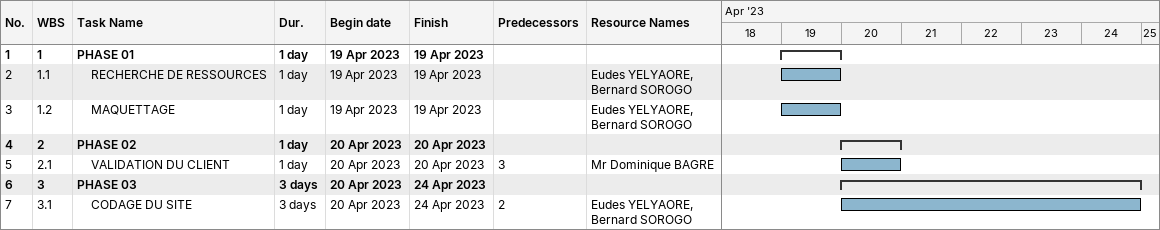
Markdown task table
| ID | WBS | Task | Duration | Start | Finish | Predecessors | Resources |
|---|---|---|---|---|---|---|---|
| 1 | 1 | **PHASE 01** | 1d | 2023-04-19 | 2023-04-19 |  |  |
| 2 | 1.1 | RECHERCHE DE RESSOURCES | 1d | 2023-04-19 | 2023-04-19 |  | Eudes YELYAORE, Bernard SOROGO |
| 3 | 1.2 | MAQUETTAGE | 1d | 2023-04-19 | 2023-04-19 |  | Eudes YELYAORE, Bernard SOROGO |
| 4 | 2 | **PHASE 02** | 1d | 2023-04-20 | 2023-04-20 |  |  |
| 5 | 2.1 | VALIDATION DU CLIENT | 1d | 2023-04-20 | 2023-04-20 | 3 | Mr Dominique BAGRE |
| 6 | 3 | **PHASE 03** | 3d | 2023-04-20 | 2023-04-24 |  |  |
| 7 | 3.1 | CODAGE DU SITE | 3d | 2023-04-20 | 2023-04-24 | 2 | Eudes YELYAORE, Bernard SOROGO |
